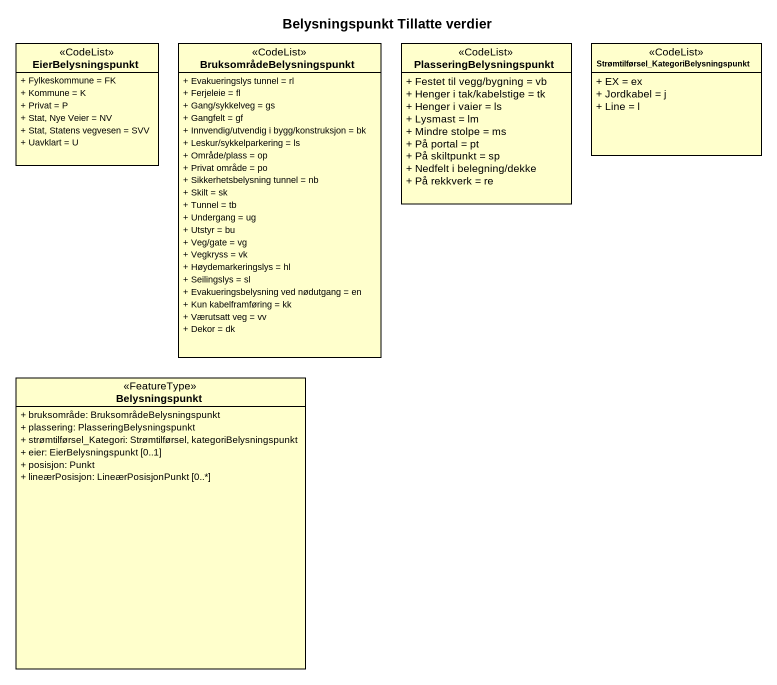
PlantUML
@startuml
title Belysningspunkt Tillatte verdier
hide circle
hide empty members
skinparam classAttributeIconSize 0
class EierBelysningspunkt <<CodeList>> {
  + Fylkeskommune = FK
  + Kommune = K
  + Privat = P
  + Stat, Nye Veier = NV
  + Stat, Statens vegvesen = SVV
  + Uavklart = U
}
class BruksområdeBelysningspunkt <<CodeList>> {
  + Evakueringslys tunnel = rl
  + Ferjeleie = fl
  + Gang/sykkelveg = gs
  + Gangfelt = gf
  + Innvendig/utvendig i bygg/konstruksjon = bk
  + Leskur/sykkelparkering = ls
  + Område/plass = op
  + Privat område = po
  + Sikkerhetsbelysning tunnel = nb
  + Skilt = sk
  + Tunnel = tb
  + Undergang = ug
  + Utstyr = bu
  + Veg/gate = vg
  + Vegkryss = vk
  + Høydemarkeringslys = hl
  + Seilingslys = sl
  + Evakueringsbelysning ved nødutgang = en
  + Kun kabelframføring = kk
  + Værutsatt veg = vv
  + Dekor = dk
}
class PlasseringBelysningspunkt <<CodeList>> {
  + Festet til vegg/bygning = vb
  + Henger i tak/kabelstige = tk
  + Henger i vaier = ls
  + Lysmast = lm
  + Mindre stolpe = ms
  + På portal = pt
  + På skiltpunkt = sp
  + Nedfelt i belegning/dekke
  + På rekkverk = re
}
class "Strømtilførsel_KategoriBelysningspunkt" as Strømtilførsel <<CodeList>> {
  + EX = ex
  + Jordkabel = j
  + Line = l
}
class Belysningspunkt <<FeatureType>> {
  + bruksområde: BruksområdeBelysningspunkt
  + plassering: PlasseringBelysningspunkt
  + strømtilførsel_Kategori: Strømtilførsel, kategoriBelysningspunkt
  + eier: EierBelysningspunkt [0..1]
  + posisjon: Punkt
  + lineærPosisjon: LineærPosisjonPunkt [0..*]
}
@enduml
